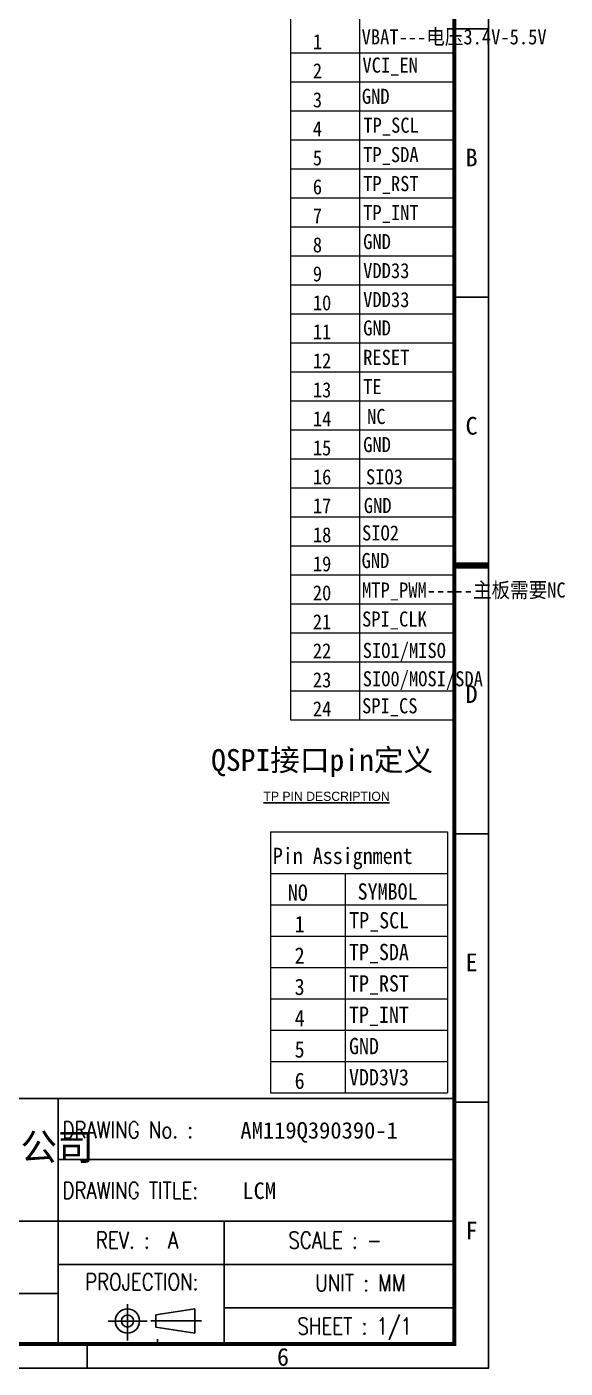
# Model space of a CAD drawing. Header units: millimetres. Extents: x 1387 to 2553, y -68 to 207.
# Drawn here: x 2016.3 to 2082.7, y -66.4 to 99 of the extents above; entities that cross this region are included whole.
import ezdxf
from ezdxf.enums import TextEntityAlignment as Align

# ---------------------------------------------------------------- set-up
doc = ezdxf.new("R2010")
doc.units = ezdxf.units.MM
doc.linetypes.add('CENTER', pattern=[50.8, 31.75, -6.35, 6.35, -6.35])
doc.layers.add('DIM', color=3, linetype='Continuous')
doc.layers.add('标注', color=80, linetype='CENTER')
doc.styles.add('romans', font='romans.shx')
doc.styles.add('STYLE1', font='', dxfattribs={"width": 0.9})
doc.styles.add('宋体', font='')
doc.styles.get('STYLE1').set_extended_font_data('SimSun')
doc.styles.get('宋体').set_extended_font_data('SimSun')

# ---------------------------------------------------------------- blocks, each defined once
blk = doc.blocks.new('A$C304A0AA7')
at = {"layer": 'DIM', "lineweight": 0}
for p, q in [((-17.23, 0), (-17.23, -25.4)), ((-17.23, 0), (0, 0)), ((0, 0), (0, -25.4)), ((-17.23, -4.06), (0, -4.06)), ((-9.97, -4.06), (-9.97, -25.4)), ((-17.23, -25.4), (0, -25.4))]:
    blk.add_line(p, q, dxfattribs=at)
at = {"layer": 'DIM', "color": 1, "lineweight": 0}
for p, q in [((-17.23, -7.11), (0, -7.11)), ((-17.23, -10.16), (0, -10.16)), ((-17.23, -13.21), (0, -13.21)), ((-17.23, -16.26), (0, -16.26)), ((-17.23, -19.31), (0, -19.31)), ((-17.23, -22.35), (0, -22.35))]:
    blk.add_line(p, q, dxfattribs=at)
at = {"layer": 'DIM', "color": 1, "lineweight": 0, "style": 'STYLE1', "width": 0.9}
for s, height, p in [('Pin Assignment', 1.5869, (-17, -3.14)), ('NO', 1.587, (-15.54, -6.72)), ('SYMBOL', 1.587, (-8.75, -6.61)), ('TP_SCL', 1.587, (-9.57, -9.41)), ('1', 1.59, (-14.88, -9.79)), ('2', 1.59, (-14.88, -12.84)), ('TP_SDA', 1.587, (-9.59, -12.5)), ('3', 1.59, (-14.88, -15.89)), ('TP_RST', 1.587, (-9.59, -15.55)), ('4', 1.59, (-14.88, -18.94)), ('TP_INT', 1.587, (-9.59, -18.6)), ('5', 1.59, (-14.88, -21.98)), ('GND', 1.587, (-9.59, -21.65)), ('6', 1.59, (-14.88, -25.03)), ('VDD3V3', 1.587, (-9.59, -24.69))]:
    blk.add_text(s, height=height, dxfattribs=at).set_placement(p)

msp = doc.modelspace()

# ---------------------------------------------------------------- linework, layer by layer
for p, q in [((2069.066, 107.748, 2.434), (2069.066, 13.565, 2.434)), ((2073.259, 98.783, 2.434), (2069.066, 98.783, 2.434)), ((2073.259, 65.698, 2.434), (2069.066, 65.698, 2.434)), ((2073.259, -0.471, 2.434), (2069.066, -0.471, 2.434)), ((2073.259, -33.556, 2.434), (2069.066, -33.556, 2.434)), ((2020.204, -40.66, 2.434), (2069.066, -40.66, 2.434)), ((1930.757, -48.262, 2.434), (2069.066, -48.262, 2.434)), ((2040.67, -48.262, 2.434), (2040.67, -63.5, 2.434)), ((2020.204, -53.602, 2.434), (2069.066, -53.602, 2.434)), ((1930.756, -57.184, 2.434), (2020.204, -57.184, 2.434)), ((2040.67, -58.944, 2.434), (2069.066, -58.944, 2.434)), ((2023.777, -66.379, 2.434), (2023.777, -63.405, 2.434))]:
    msp.add_line(p, q)
at = {"ltscale": 0.8}
for p, q in [((2028.757, -62.972, 2.434), (2028.757, -58.468, 2.434)), ((2031.191, -60.564, 2.434), (2026.375, -60.564, 2.434)), ((2031.639, -60.561, 2.434), (2037.869, -60.561, 2.434))]:
    msp.add_line(p, q, dxfattribs=at)
at = {"elevation": 2.434}
msp.add_lwpolyline([(1793.731, 131.867), (2073.259, 131.867), (2073.259, -66.379), (1793.731, -66.379), (1793.731, 131.867)], dxfattribs=at)
at = {"color": 7, "linetype": 'Continuous', "const_width": 0.481, "elevation": 2.434}
msp.add_lwpolyline([(1797.924, -63.405), (2069.066, -63.405), (2069.066, 128.894), (1797.924, 128.894)], close=True, dxfattribs=at)
at = {"elevation": 2.434}
msp.add_lwpolyline([(2069.029, 32.613, 0, 3.781, 0), (2070.61, 32.613, 0.756, 0.756, 0), (2073.222, 32.613, 0.756, 0.756, 0)], format="xyseb", dxfattribs=at)
at = {"const_width": 0.223, "elevation": 2.434}
for points in [[(1930.758, -33.116), (2069.066, -33.116)], [(1930.758, -33.116), (2069.066, -33.116)], [(1931.834, -33.116), (2068.656, -33.116)], [(1931.834, -33.116), (2068.656, -33.116)], [(2020.204, -63.5), (2020.204, -33.116)]]:
    msp.add_lwpolyline(points, dxfattribs=at)
at = {"elevation": 2.434}
msp.add_lwpolyline([(2032.241, -59.816), (2032.241, -61.307), (2037.051, -62.053), (2037.051, -59.07)], close=True, dxfattribs=at)
at = {"color": 7, "linetype": 'Continuous', "elevation": 2.434}
msp.add_lwpolyline([(2032.477, -63.194), (2032.477, -62.787)], dxfattribs=at)
for centre, radius in [((2028.757, -60.561, 2.434), 1.491), ((2028.757, -60.558, 2.434), 0.746)]:
    msp.add_circle(centre, radius)
at = {"layer": 'DIM', "lineweight": 5}
for p, q in [((2048.85, 107.748, 2.434), (2048.85, 13.565, 2.434)), ((2057.366, 102.979, 2.434), (2057.366, 13.565, 2.434)), ((2048.85, 95.826, 2.434), (2069.066, 95.826, 2.434)), ((2048.85, 92.249, 2.434), (2069.066, 92.249, 2.434)), ((2048.85, 88.673, 2.434), (2069.066, 88.673, 2.434)), ((2048.85, 85.096, 2.434), (2069.066, 85.096, 2.434)), ((2048.85, 81.52, 2.434), (2069.066, 81.52, 2.434)), ((2048.85, 77.943, 2.434), (2069.066, 77.943, 2.434)), ((2048.85, 74.367, 2.434), (2069.066, 74.367, 2.434)), ((2048.85, 70.79, 2.434), (2069.066, 70.79, 2.434)), ((2048.85, 67.213, 2.434), (2069.066, 67.213, 2.434)), ((2048.85, 63.637, 2.434), (2069.066, 63.637, 2.434)), ((2048.85, 60.06, 2.434), (2069.066, 60.06, 2.434)), ((2048.85, 56.484, 2.434), (2069.066, 56.484, 2.434)), ((2048.85, 52.907, 2.434), (2069.066, 52.907, 2.434)), ((2048.85, 49.331, 2.434), (2069.066, 49.331, 2.434)), ((2048.85, 45.754, 2.434), (2069.066, 45.754, 2.434)), ((2048.85, 42.178, 2.434), (2069.066, 42.178, 2.434)), ((2048.85, 38.601, 2.434), (2069.066, 38.601, 2.434)), ((2048.85, 35.025, 2.434), (2069.066, 35.025, 2.434)), ((2048.85, 31.448, 2.434), (2069.066, 31.448, 2.434)), ((2048.85, 27.871, 2.434), (2069.066, 27.871, 2.434)), ((2048.85, 24.295, 2.434), (2069.066, 24.295, 2.434)), ((2048.85, 20.718, 2.434), (2069.066, 20.718, 2.434)), ((2048.85, 17.142, 2.434), (2069.066, 17.142, 2.434)), ((2048.85, 13.565, 2.434), (2069.066, 13.565, 2.434))]:
    msp.add_line(p, q, dxfattribs=at)

# ---------------------------------------------------------------- block references
at = {"xscale": 1.267200000000059, "yscale": 1.267199999999798, "zscale": 1.2672}
msp.add_blockref('A$C304A0AA7', (2068.221, -0.225, 2.434), dxfattribs=at)

# ---------------------------------------------------------------- texts
at = {"style": 'romans', "width": 0.8}
for s, p in [('DRAWING No. : ', (2020.734, -38.024, 2.434)), ('DRAWING TITLE:', (2020.734, -45.49, 2.434)), ('REV. :  A', (2024.866, -51.632, 2.434)), ('SCALE : -', (2048.603, -51.623, 2.434)), ('PROJECTION:', (2023.528, -56.762, 2.434))]:
    msp.add_text(s, height=2.0592, dxfattribs=at).set_placement(p)
at = {"color": 4, "lineweight": 0, "true_color": 0x00ffff, "style": '宋体'}
msp.add_text('AM119Q390390-1', height=2.03853, dxfattribs=at).set_placement((2042.677, -38.067, 2.434))
at = {"color": 7, "lineweight": 9, "style": '宋体'}
msp.add_text('深圳市鱼鹰光电科技有限公司', height=3.31081, dxfattribs=at).set_placement((1965.888, -40.745, 2.434))
at = {"color": 4, "lineweight": 0, "style": '宋体'}
msp.add_text('LCM', height=2.0385, dxfattribs=at).set_placement((2042.915, -45.514, 2.434))
at = {"style": 'romans', "width": 0.8}
for s, p in [('UNIT : MM', (2057.475, -55.866, 2.434)), ('SHEET : 1/1', (2056.769, -61.332, 2.434))]:
    msp.add_text(s, height=2.0592, dxfattribs=at).set_placement(p, align=Align.MIDDLE)
at = {"char_height": 2.181, "attachment_point": 1}
for s, insert, width in [('B', (2070.438, 84.01, 2.434), 8.68163), ('C', (2070.438, 50.926, 2.434), 8.68163), ('D', (2070.438, 17.841, 2.434), 11.09583), ('E', (2070.438, -15.244, 2.434), 12.99417), ('F', (2070.438, -48.328, 2.434), 11.75055), ('6', (2047.188, -63.898, 2.434), 4.48389)]:
    msp.add_mtext(s, dxfattribs=dict(at, insert=insert, width=width))
at = {"color": 2, "lineweight": -3, "insert": (2045.515, 4.707, 2.434), "char_height": 1.1264, "width": 18.39327, "attachment_point": 1}
msp.add_mtext('{\\f??|b0|i0|c0|p49;\\LTP PIN DESCRIPTION}', dxfattribs=at)
at = {"layer": 'DIM', "lineweight": 5, "style": 'STYLE1', "width": 0.9}
for s, height, p in [('1', 1.862, (2051.608, 96.26, 2.434)), ('2', 1.862, (2051.608, 92.683, 2.434)), ('GND', 1.862, (2057.653, 89.539, 2.434)), ('3', 1.862, (2051.608, 89.106, 2.434)), ('TP_SCL', 1.862, (2057.839, 85.973, 2.434)), ('4', 1.862, (2051.608, 85.53, 2.434)), ('5', 1.862, (2051.608, 81.953, 2.434)), ('TP_SDA', 1.862, (2057.815, 82.349, 2.434)), ('6', 1.862, (2051.608, 78.377, 2.434)), ('TP_RST', 1.862, (2057.815, 78.773, 2.434)), ('7', 1.862, (2051.608, 74.8, 2.434)), ('TP_INT', 1.862, (2057.815, 75.196, 2.434)), ('8', 1.862, (2051.608, 71.224, 2.434)), ('GND', 1.862, (2057.815, 71.62, 2.434)), ('9', 1.862, (2051.608, 67.647, 2.434)), ('VDD33', 1.862, (2057.815, 68.043, 2.434)), ('VDD33', 1.862, (2057.815, 64.467, 2.434)), ('10', 1.862, (2051.608, 64.071, 2.434)), ('GND', 1.862, (2057.815, 60.974, 2.434)), ('11', 1.862, (2051.608, 60.494, 2.434)), ('12', 1.862, (2051.608, 56.918, 2.434)), ('RESET', 1.862, (2057.815, 57.344, 2.434)), ('13', 1.862, (2051.608, 53.341, 2.434)), ('TE', 1.862, (2057.815, 53.737, 2.434)), ('14', 1.862, (2051.608, 49.764, 2.434)), ('15', 1.862, (2051.608, 46.188, 2.434)), ('GND', 1.862, (2057.815, 46.584, 2.434)), ('16', 1.862, (2051.608, 42.611, 2.434)), ('SIO3', 1.862, (2058.162, 42.611, 2.434)), ('17', 1.862, (2051.608, 39.035, 2.434)), ('GND', 1.862, (2057.896, 39.073, 2.434)), ('18', 1.862, (2051.608, 35.458, 2.434)), ('SIO2', 1.862, (2057.678, 35.692, 2.434)), ('19', 1.862, (2051.608, 31.882, 2.434)), ('GND', 1.862, (2057.62, 32.281, 2.434)), ('20', 1.862, (2051.608, 28.305, 2.434)), ('21', 1.862, (2051.608, 24.729, 2.434)), ('SPI_CLK', 1.862, (2057.678, 25.075, 2.434)), ('SIO1/MISO', 1.862, (2057.761, 21.202, 2.434)), ('22', 1.862, (2051.608, 21.152, 2.434)), ('23', 1.862, (2051.608, 17.576, 2.434)), ('SIO0/MOSI/SDA', 1.86198, (2057.761, 17.709, 2.434)), ('24', 1.862, (2051.608, 13.999, 2.434)), ('SPI_CS', 1.862, (2057.678, 14.375, 2.434))]:
    msp.add_text(s, height=height, dxfattribs=at).set_placement(p)
at = {"layer": 'DIM', "color": 3, "lineweight": 5, "style": 'STYLE1', "width": 0.9}
for s, height, p in [('VBAT---电压3.4V-5.5V', 1.86198, (2057.623, 96.869, 2.434)), ('VCI_EN', 1.862, (2057.726, 93.384, 2.434)), ('MTP_PWM-----主板需要NC', 1.86198, (2057.678, 28.651, 2.434))]:
    msp.add_text(s, height=height, dxfattribs=at).set_placement(p)
at = {"layer": 'DIM', "color": 1, "lineweight": 5, "style": 'STYLE1', "width": 0.9}
msp.add_text('NC', height=1.862, dxfattribs=at).set_placement((2058.299, 50.055, 2.434))
at = {"layer": '标注', "color": 1, "style": '宋体'}
msp.add_text('QSPI接口pin定义', height=2.67868, dxfattribs=at).set_placement((2039.07, 7.28, 2.434))

doc.saveas('drawing.dxf')
